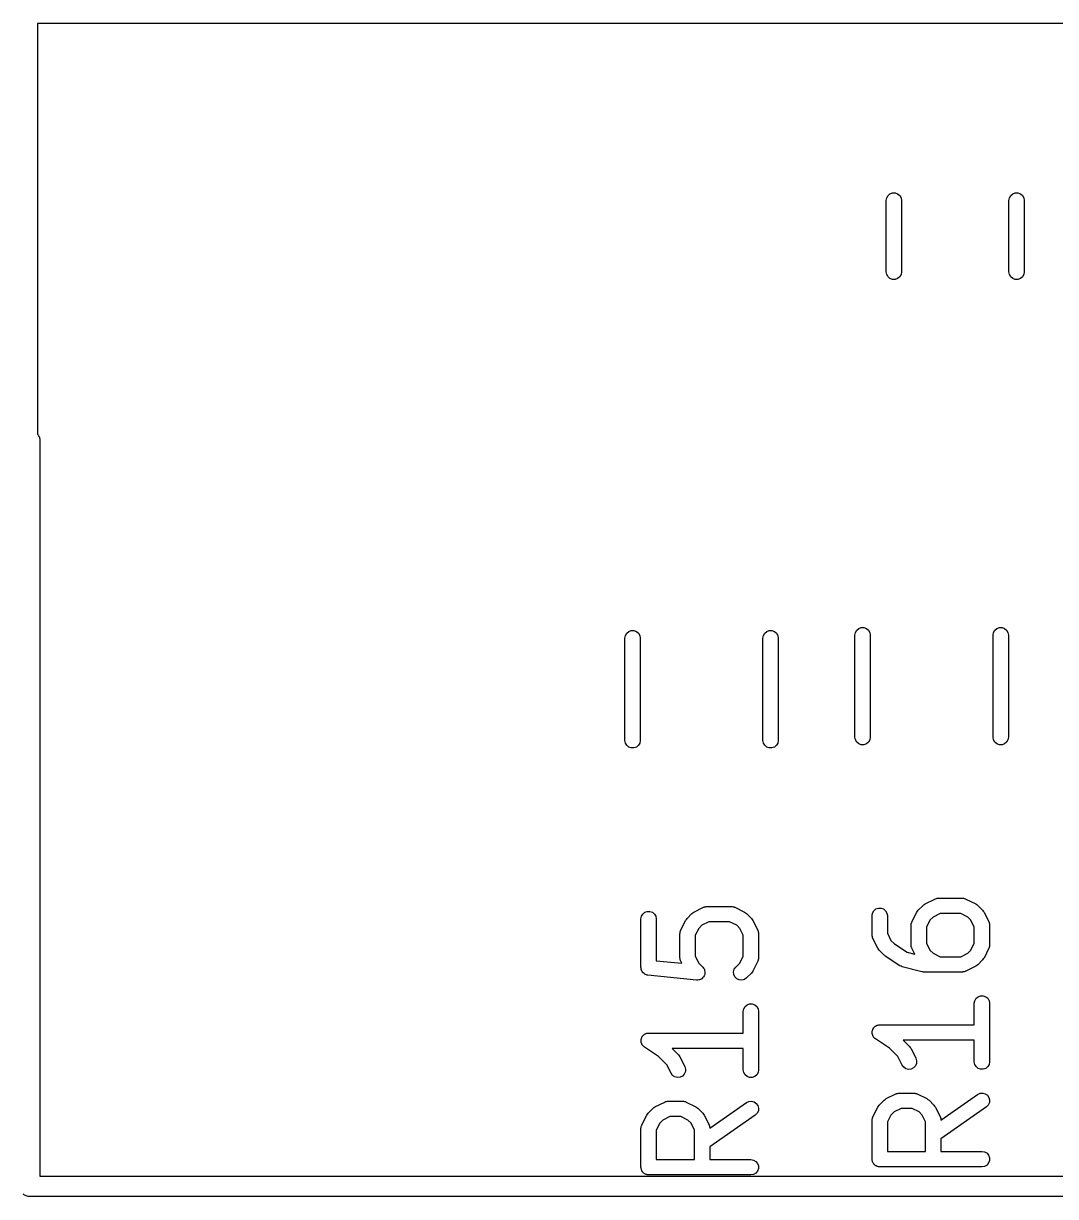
# Model space of a CAD drawing. Extents: x 76 to 227, y -129 to -83.
# Drawn here: x 108.79 to 118.88, y -119.74 to -108.27 of the extents above; entities that cross this region are included whole.
import ezdxf

# ---------------------------------------------------------------- set-up
doc = ezdxf.new("R2010")
doc.units = 0
doc.header["$MEASUREMENT"] = 0
doc.layers.add('BLACK', color=7, linetype='CONTINUOUS')

msp = doc.modelspace()

# ---------------------------------------------------------------- linework, layer by layer
at = {"layer": 'Black'}
for p, q in [((134.59, -108.27), (108.927, -108.27)), ((108.927, -108.27), (108.927, -112.286)), ((117.225, -110), (117.23, -109.974)), ((117.23, -109.974), (117.243, -109.952)), ((117.243, -109.952), (117.262, -109.935)), ((117.262, -109.935), (117.287, -109.926)), ((117.287, -109.926), (117.313, -109.926)), ((117.313, -109.926), (117.337, -109.935)), ((117.337, -109.935), (117.357, -109.952)), ((117.357, -109.952), (117.37, -109.974)), ((117.37, -109.974), (117.375, -110)), ((118.425, -110), (118.43, -109.974)), ((118.43, -109.974), (118.443, -109.952)), ((118.443, -109.952), (118.462, -109.935)), ((118.462, -109.935), (118.487, -109.926)), ((118.487, -109.926), (118.513, -109.926)), ((118.513, -109.926), (118.537, -109.935)), ((118.537, -109.935), (118.557, -109.952)), ((118.557, -109.952), (118.57, -109.974)), ((118.57, -109.974), (118.575, -110)), ((117.225, -110.7), (117.225, -110)), ((117.375, -110), (117.375, -110.7)), ((118.425, -110.7), (118.425, -110)), ((118.575, -110), (118.575, -110.7)), ((117.23, -110.726), (117.225, -110.7)), ((117.243, -110.748), (117.23, -110.726)), ((117.262, -110.765), (117.243, -110.748)), ((117.287, -110.774), (117.262, -110.765)), ((117.313, -110.774), (117.287, -110.774)), ((117.337, -110.765), (117.313, -110.774)), ((117.357, -110.748), (117.337, -110.765)), ((117.37, -110.726), (117.357, -110.748)), ((117.375, -110.7), (117.37, -110.726)), ((118.43, -110.726), (118.425, -110.7)), ((118.443, -110.748), (118.43, -110.726)), ((118.462, -110.765), (118.443, -110.748)), ((118.487, -110.774), (118.462, -110.765)), ((118.513, -110.774), (118.487, -110.774)), ((118.537, -110.765), (118.513, -110.774)), ((118.557, -110.748), (118.537, -110.765)), ((118.57, -110.726), (118.557, -110.748)), ((118.575, -110.7), (118.57, -110.726)), ((108.927, -112.286), (108.927, -112.286)), ((108.927, -112.286), (108.931, -112.293)), ((108.931, -112.293), (108.937, -112.3)), ((108.937, -112.3), (108.94, -112.308)), ((108.94, -112.308), (108.944, -112.316)), ((108.944, -112.316), (108.945, -112.324)), ((108.945, -112.324), (108.948, -112.333)), ((108.948, -112.333), (108.948, -112.341)), ((108.948, -112.341), (108.95, -112.35)), ((108.95, -112.35), (108.95, -119.54)), ((114.675, -114.254), (114.688, -114.232)), ((114.688, -114.232), (114.707, -114.215)), ((114.707, -114.215), (114.732, -114.206)), ((114.732, -114.206), (114.758, -114.206)), ((114.758, -114.206), (114.782, -114.215)), ((114.782, -114.215), (114.802, -114.232)), ((114.802, -114.232), (114.815, -114.254)), ((116.025, -114.254), (116.038, -114.232)), ((116.038, -114.232), (116.057, -114.215)), ((116.057, -114.215), (116.082, -114.206)), ((116.082, -114.206), (116.108, -114.206)), ((116.108, -114.206), (116.132, -114.215)), ((116.132, -114.215), (116.152, -114.232)), ((116.152, -114.232), (116.165, -114.254)), ((116.92, -114.25), (116.925, -114.224)), ((116.925, -114.224), (116.938, -114.202)), ((116.938, -114.202), (116.957, -114.185)), ((116.957, -114.185), (116.982, -114.176)), ((116.982, -114.176), (117.008, -114.176)), ((117.008, -114.176), (117.032, -114.185)), ((117.032, -114.185), (117.052, -114.202)), ((117.052, -114.202), (117.065, -114.224)), ((117.065, -114.224), (117.07, -114.25)), ((118.27, -114.25), (118.275, -114.224)), ((118.275, -114.224), (118.288, -114.202)), ((118.288, -114.202), (118.307, -114.185)), ((118.307, -114.185), (118.332, -114.176)), ((118.332, -114.176), (118.358, -114.176)), ((118.358, -114.176), (118.382, -114.185)), ((118.382, -114.185), (118.402, -114.202)), ((118.402, -114.202), (118.415, -114.224)), ((118.415, -114.224), (118.42, -114.25)), ((114.67, -114.28), (114.675, -114.254)), ((114.67, -115.28), (114.67, -114.28)), ((114.815, -114.254), (114.82, -114.28)), ((114.82, -114.28), (114.82, -115.28)), ((116.02, -114.28), (116.025, -114.254)), ((116.02, -115.28), (116.02, -114.28)), ((116.165, -114.254), (116.17, -114.28)), ((116.17, -114.28), (116.17, -115.28)), ((116.92, -115.25), (116.92, -114.25)), ((117.07, -114.25), (117.07, -115.25)), ((118.27, -115.25), (118.27, -114.25)), ((118.42, -114.25), (118.42, -115.25)), ((116.925, -115.276), (116.92, -115.25)), ((117.07, -115.25), (117.065, -115.276)), ((118.275, -115.276), (118.27, -115.25)), ((118.42, -115.25), (118.415, -115.276)), ((114.675, -115.306), (114.67, -115.28)), ((114.688, -115.328), (114.675, -115.306)), ((114.707, -115.345), (114.688, -115.328)), ((114.732, -115.354), (114.707, -115.345)), ((114.758, -115.354), (114.732, -115.354)), ((114.782, -115.345), (114.758, -115.354)), ((114.802, -115.328), (114.782, -115.345)), ((114.815, -115.306), (114.802, -115.328)), ((114.82, -115.28), (114.815, -115.306)), ((116.025, -115.306), (116.02, -115.28)), ((116.038, -115.328), (116.025, -115.306)), ((116.057, -115.345), (116.038, -115.328)), ((116.082, -115.354), (116.057, -115.345)), ((116.108, -115.354), (116.082, -115.354)), ((116.132, -115.345), (116.108, -115.354)), ((116.152, -115.328), (116.132, -115.345)), ((116.165, -115.306), (116.152, -115.328)), ((116.17, -115.28), (116.165, -115.306)), ((116.938, -115.298), (116.925, -115.276)), ((116.957, -115.315), (116.938, -115.298)), ((116.982, -115.324), (116.957, -115.315)), ((117.008, -115.324), (116.982, -115.324)), ((117.032, -115.315), (117.008, -115.324)), ((117.052, -115.298), (117.032, -115.315)), ((117.065, -115.276), (117.052, -115.298)), ((118.288, -115.298), (118.275, -115.276)), ((118.307, -115.315), (118.288, -115.298)), ((118.332, -115.324), (118.307, -115.315)), ((118.358, -115.324), (118.332, -115.324)), ((118.382, -115.315), (118.358, -115.324)), ((118.402, -115.298), (118.382, -115.315)), ((118.415, -115.276), (118.402, -115.298)), ((117.595, -116.886), (117.605, -116.879)), ((117.605, -116.879), (117.7, -116.831)), ((117.7, -116.831), (117.704, -116.83)), ((117.704, -116.83), (117.708, -116.828)), ((117.708, -116.828), (117.717, -116.826)), ((117.717, -116.826), (117.725, -116.824)), ((117.725, -116.824), (117.73, -116.824)), ((117.73, -116.824), (117.734, -116.823)), ((117.734, -116.823), (117.972, -116.823)), ((117.972, -116.823), (117.976, -116.824)), ((117.976, -116.824), (117.98, -116.824)), ((117.98, -116.824), (117.989, -116.826)), ((117.989, -116.826), (117.998, -116.828)), ((117.998, -116.828), (118.001, -116.83)), ((118.001, -116.83), (118.005, -116.831)), ((118.005, -116.831), (118.101, -116.879)), ((118.101, -116.879), (118.11, -116.886)), ((114.832, -117), (114.845, -116.978)), ((114.845, -116.978), (114.865, -116.961)), ((114.865, -116.961), (114.889, -116.952)), ((114.889, -116.952), (114.915, -116.952)), ((114.915, -116.952), (114.94, -116.961)), ((114.94, -116.961), (114.96, -116.978)), ((114.96, -116.978), (114.973, -117)), ((115.278, -117.02), (115.326, -116.973)), ((115.326, -116.973), (115.335, -116.966)), ((115.335, -116.966), (115.345, -116.959)), ((115.345, -116.959), (115.44, -116.911)), ((115.44, -116.911), (115.444, -116.91)), ((115.444, -116.91), (115.448, -116.908)), ((115.448, -116.908), (115.457, -116.906)), ((115.457, -116.906), (115.465, -116.904)), ((115.465, -116.904), (115.47, -116.904)), ((115.47, -116.904), (115.474, -116.903)), ((115.474, -116.903), (115.712, -116.903)), ((115.712, -116.903), (115.716, -116.904)), ((115.716, -116.904), (115.72, -116.904)), ((115.72, -116.904), (115.729, -116.906)), ((115.729, -116.906), (115.738, -116.908)), ((115.738, -116.908), (115.741, -116.91)), ((115.741, -116.91), (115.745, -116.911)), ((115.745, -116.911), (115.841, -116.959)), ((115.841, -116.959), (115.85, -116.966)), ((115.85, -116.966), (115.86, -116.973)), ((115.86, -116.973), (115.908, -117.02)), ((117.087, -116.993), (117.092, -116.968)), ((117.087, -117.184), (117.087, -116.993)), ((117.092, -116.968), (117.105, -116.945)), ((117.105, -116.945), (117.125, -116.928)), ((117.125, -116.928), (117.149, -116.919)), ((117.149, -116.919), (117.175, -116.919)), ((117.175, -116.919), (117.2, -116.928)), ((117.2, -116.928), (117.22, -116.945)), ((117.22, -116.945), (117.233, -116.968)), ((117.233, -116.968), (117.237, -116.993)), ((117.237, -116.993), (117.237, -117.166)), ((117.476, -117.055), (117.524, -116.96)), ((117.524, -116.96), (117.531, -116.95)), ((117.531, -116.95), (117.538, -116.94)), ((117.538, -116.94), (117.586, -116.893)), ((117.586, -116.893), (117.595, -116.886)), ((117.752, -116.973), (117.683, -117.007)), ((117.954, -116.973), (117.752, -116.973)), ((118.023, -117.007), (117.954, -116.973)), ((118.11, -116.886), (118.12, -116.893)), ((118.12, -116.893), (118.168, -116.94)), ((118.168, -116.94), (118.175, -116.95)), ((118.175, -116.95), (118.182, -116.96)), ((118.182, -116.96), (118.229, -117.055)), ((114.827, -117.026), (114.832, -117)), ((114.827, -117.502), (114.827, -117.026)), ((114.973, -117), (114.977, -117.026)), ((114.977, -117.026), (114.977, -117.434)), ((115.216, -117.135), (115.264, -117.04)), ((115.264, -117.04), (115.271, -117.03)), ((115.271, -117.03), (115.278, -117.02)), ((115.423, -117.087), (115.393, -117.118)), ((115.492, -117.053), (115.423, -117.087)), ((115.694, -117.053), (115.492, -117.053)), ((115.763, -117.087), (115.694, -117.053)), ((115.793, -117.118), (115.763, -117.087)), ((115.908, -117.02), (115.915, -117.03)), ((115.915, -117.03), (115.922, -117.04)), ((115.922, -117.04), (115.969, -117.135)), ((117.468, -117.089), (117.469, -117.084)), ((117.468, -117.279), (117.468, -117.089)), ((117.469, -117.08), (117.471, -117.072)), ((117.469, -117.084), (117.469, -117.08)), ((117.471, -117.072), (117.473, -117.063)), ((117.473, -117.063), (117.475, -117.059)), ((117.475, -117.059), (117.476, -117.055)), ((117.653, -117.038), (117.618, -117.106)), ((117.618, -117.106), (117.618, -117.261)), ((117.683, -117.007), (117.653, -117.038)), ((118.053, -117.038), (118.023, -117.007)), ((118.087, -117.106), (118.053, -117.038)), ((118.087, -117.261), (118.087, -117.106)), ((118.229, -117.055), (118.231, -117.059)), ((118.231, -117.059), (118.233, -117.063)), ((118.233, -117.063), (118.234, -117.072)), ((118.234, -117.072), (118.237, -117.08)), ((118.237, -117.08), (118.237, -117.084)), ((118.237, -117.084), (118.237, -117.089)), ((118.237, -117.089), (118.237, -117.279)), ((115.208, -117.169), (115.209, -117.164)), ((115.208, -117.407), (115.208, -117.169)), ((115.209, -117.16), (115.211, -117.152)), ((115.209, -117.164), (115.209, -117.16)), ((115.211, -117.152), (115.213, -117.143)), ((115.213, -117.143), (115.215, -117.139)), ((115.215, -117.139), (115.216, -117.135)), ((115.393, -117.118), (115.358, -117.186)), ((115.358, -117.186), (115.358, -117.389)), ((115.827, -117.186), (115.793, -117.118)), ((115.827, -117.389), (115.827, -117.186)), ((115.969, -117.135), (115.971, -117.139)), ((115.971, -117.139), (115.973, -117.143)), ((115.973, -117.143), (115.974, -117.152)), ((115.974, -117.152), (115.977, -117.16)), ((115.977, -117.16), (115.977, -117.164)), ((115.977, -117.164), (115.977, -117.169)), ((115.977, -117.169), (115.977, -117.407)), ((117.088, -117.188), (117.087, -117.184)), ((117.088, -117.192), (117.088, -117.188)), ((117.09, -117.201), (117.088, -117.192)), ((117.092, -117.209), (117.09, -117.201)), ((117.094, -117.213), (117.092, -117.209)), ((117.095, -117.217), (117.094, -117.213)), ((117.143, -117.313), (117.095, -117.217)), ((117.237, -117.166), (117.272, -117.235)), ((117.15, -117.322), (117.143, -117.313)), ((117.157, -117.332), (117.15, -117.322)), ((117.205, -117.38), (117.157, -117.332)), ((117.272, -117.235), (117.305, -117.268)), ((117.305, -117.268), (117.431, -117.352)), ((117.469, -117.283), (117.468, -117.279)), ((117.469, -117.288), (117.469, -117.283)), ((117.471, -117.296), (117.469, -117.288)), ((117.473, -117.305), (117.471, -117.296)), ((117.475, -117.308), (117.473, -117.305)), ((117.476, -117.313), (117.475, -117.308)), ((117.505, -117.371), (117.476, -117.313)), ((117.618, -117.261), (117.653, -117.33)), ((117.653, -117.33), (117.683, -117.36)), ((118.023, -117.36), (118.053, -117.33)), ((118.053, -117.33), (118.087, -117.261)), ((118.229, -117.313), (118.182, -117.408)), ((118.231, -117.308), (118.229, -117.313)), ((118.233, -117.305), (118.231, -117.308)), ((118.234, -117.296), (118.233, -117.305)), ((118.237, -117.288), (118.234, -117.296)), ((118.237, -117.279), (118.237, -117.283)), ((118.237, -117.283), (118.237, -117.288)), ((114.977, -117.434), (115.226, -117.459)), ((115.209, -117.411), (115.208, -117.407)), ((115.209, -117.415), (115.209, -117.411)), ((115.211, -117.424), (115.209, -117.415)), ((115.213, -117.432), (115.211, -117.424)), ((115.215, -117.436), (115.213, -117.432)), ((115.216, -117.44), (115.215, -117.436)), ((115.226, -117.459), (115.216, -117.44)), ((115.358, -117.389), (115.393, -117.457)), ((115.793, -117.457), (115.827, -117.389)), ((115.969, -117.44), (115.922, -117.535)), ((115.971, -117.436), (115.969, -117.44)), ((115.973, -117.432), (115.971, -117.436)), ((115.974, -117.424), (115.973, -117.432)), ((115.977, -117.415), (115.974, -117.424)), ((115.977, -117.407), (115.977, -117.411)), ((115.977, -117.411), (115.977, -117.415)), ((117.211, -117.384), (117.205, -117.38)), ((117.216, -117.389), (117.211, -117.384)), ((117.359, -117.484), (117.216, -117.389)), ((117.431, -117.352), (117.505, -117.371)), ((117.683, -117.36), (117.752, -117.395)), ((117.752, -117.395), (117.954, -117.395)), ((117.954, -117.395), (118.023, -117.36)), ((118.168, -117.427), (118.12, -117.475)), ((118.175, -117.417), (118.168, -117.427)), ((118.182, -117.408), (118.175, -117.417)), ((114.828, -117.505), (114.827, -117.502)), ((114.828, -117.508), (114.828, -117.505)), ((114.83, -117.517), (114.828, -117.508)), ((114.832, -117.528), (114.83, -117.517)), ((114.833, -117.53), (114.832, -117.528)), ((114.834, -117.533), (114.833, -117.53)), ((114.84, -117.541), (114.834, -117.533)), ((114.845, -117.55), (114.84, -117.541)), ((114.847, -117.552), (114.845, -117.55)), ((114.849, -117.554), (114.847, -117.552)), ((114.857, -117.56), (114.849, -117.554)), ((114.865, -117.567), (114.857, -117.56)), ((114.868, -117.568), (114.865, -117.567)), ((115.393, -117.457), (115.432, -117.496)), ((115.432, -117.496), (115.432, -117.497)), ((115.432, -117.497), (115.432, -117.497)), ((115.432, -117.497), (115.439, -117.508)), ((115.439, -117.508), (115.447, -117.518)), ((115.447, -117.518), (115.447, -117.518)), ((115.447, -117.518), (115.447, -117.519)), ((115.447, -117.519), (115.45, -117.531)), ((115.45, -117.531), (115.453, -117.543)), ((115.452, -117.556), (115.451, -117.569)), ((115.453, -117.544), (115.452, -117.556)), ((115.453, -117.543), (115.453, -117.543)), ((115.453, -117.543), (115.453, -117.544)), ((115.732, -117.543), (115.739, -117.518)), ((115.735, -117.569), (115.732, -117.543)), ((115.739, -117.518), (115.754, -117.496)), ((115.754, -117.496), (115.793, -117.457)), ((115.908, -117.555), (115.86, -117.603)), ((115.915, -117.545), (115.908, -117.555)), ((115.922, -117.535), (115.915, -117.545)), ((117.371, -117.489), (117.359, -117.484)), ((117.382, -117.495), (117.371, -117.489)), ((117.573, -117.542), (117.382, -117.495)), ((117.582, -117.543), (117.573, -117.542)), ((117.591, -117.545), (117.582, -117.543)), ((117.972, -117.545), (117.591, -117.545)), ((117.976, -117.544), (117.972, -117.545)), ((117.98, -117.544), (117.976, -117.544)), ((117.989, -117.542), (117.98, -117.544)), ((117.998, -117.54), (117.989, -117.542)), ((118.001, -117.538), (117.998, -117.54)), ((118.005, -117.537), (118.001, -117.538)), ((118.101, -117.489), (118.005, -117.537)), ((118.11, -117.482), (118.101, -117.489)), ((118.12, -117.475), (118.11, -117.482)), ((114.87, -117.569), (114.868, -117.568)), ((114.88, -117.572), (114.87, -117.569)), ((114.889, -117.576), (114.88, -117.572)), ((114.892, -117.576), (114.889, -117.576)), ((114.895, -117.577), (114.892, -117.576)), ((115.371, -117.624), (114.895, -117.577)), ((115.372, -117.624), (115.371, -117.624)), ((115.384, -117.623), (115.372, -117.624)), ((115.372, -117.624), (115.372, -117.624)), ((115.397, -117.622), (115.384, -117.623)), ((115.398, -117.622), (115.397, -117.622)), ((115.409, -117.617), (115.398, -117.622)), ((115.398, -117.622), (115.398, -117.622)), ((115.421, -117.611), (115.409, -117.617)), ((115.422, -117.611), (115.421, -117.611)), ((115.421, -117.611), (115.421, -117.611)), ((115.43, -117.602), (115.422, -117.611)), ((115.439, -117.593), (115.43, -117.602)), ((115.44, -117.593), (115.439, -117.593)), ((115.445, -117.581), (115.44, -117.593)), ((115.44, -117.593), (115.44, -117.593)), ((115.451, -117.57), (115.445, -117.581)), ((115.451, -117.569), (115.451, -117.569)), ((115.451, -117.569), (115.451, -117.57)), ((115.746, -117.593), (115.735, -117.569)), ((115.764, -117.611), (115.746, -117.593)), ((115.788, -117.622), (115.764, -117.611)), ((115.814, -117.624), (115.788, -117.622)), ((115.839, -117.617), (115.814, -117.624)), ((115.86, -117.603), (115.839, -117.617)), ((118.105, -117.802), (118.125, -117.786)), ((118.125, -117.786), (118.149, -117.777)), ((118.149, -117.777), (118.175, -117.777)), ((118.175, -117.777), (118.2, -117.786)), ((118.2, -117.786), (118.22, -117.802)), ((115.827, -117.93), (115.832, -117.905)), ((115.832, -117.905), (115.845, -117.882)), ((115.845, -117.882), (115.865, -117.866)), ((115.865, -117.866), (115.889, -117.857)), ((115.889, -117.857), (115.915, -117.857)), ((115.915, -117.857), (115.94, -117.866)), ((115.94, -117.866), (115.96, -117.882)), ((115.96, -117.882), (115.973, -117.905)), ((115.973, -117.905), (115.977, -117.93)), ((118.087, -117.85), (118.092, -117.825)), ((118.087, -118.061), (118.087, -117.85)), ((118.092, -117.825), (118.105, -117.802)), ((118.22, -117.802), (118.233, -117.825)), ((118.233, -117.825), (118.237, -117.85)), ((118.237, -117.85), (118.237, -118.422)), ((115.827, -118.141), (115.827, -117.93)), ((115.977, -117.93), (115.977, -118.502)), ((117.088, -118.131), (117.089, -118.127)), ((117.089, -118.14), (117.088, -118.131)), ((117.089, -118.123), (117.092, -118.115)), ((117.089, -118.127), (117.089, -118.123)), ((117.089, -118.149), (117.089, -118.14)), ((117.092, -118.115), (117.094, -118.106)), ((117.094, -118.106), (117.096, -118.103)), ((117.096, -118.103), (117.097, -118.099)), ((117.097, -118.099), (117.103, -118.092)), ((117.103, -118.092), (117.108, -118.084)), ((117.108, -118.084), (117.112, -118.082)), ((117.112, -118.082), (117.114, -118.079)), ((117.114, -118.079), (117.122, -118.074)), ((117.122, -118.074), (117.129, -118.069)), ((117.129, -118.069), (117.133, -118.068)), ((117.133, -118.068), (117.137, -118.066)), ((117.137, -118.066), (117.146, -118.064)), ((117.146, -118.064), (117.154, -118.062)), ((117.154, -118.062), (117.158, -118.062)), ((117.158, -118.062), (117.162, -118.061)), ((117.162, -118.061), (118.087, -118.061)), ((114.828, -118.211), (114.829, -118.207)), ((114.829, -118.22), (114.828, -118.211)), ((114.829, -118.203), (114.832, -118.195)), ((114.829, -118.207), (114.829, -118.203)), ((114.829, -118.229), (114.829, -118.22)), ((114.83, -118.233), (114.829, -118.229)), ((114.83, -118.237), (114.83, -118.233)), ((114.834, -118.245), (114.83, -118.237)), ((114.832, -118.195), (114.834, -118.186)), ((114.834, -118.186), (114.836, -118.183)), ((114.837, -118.254), (114.834, -118.245)), ((114.836, -118.183), (114.837, -118.179)), ((114.837, -118.179), (114.843, -118.172)), ((114.84, -118.257), (114.837, -118.254)), ((114.843, -118.172), (114.848, -118.164)), ((114.848, -118.164), (114.852, -118.162)), ((114.852, -118.162), (114.854, -118.159)), ((114.854, -118.159), (114.862, -118.154)), ((114.862, -118.154), (114.869, -118.149)), ((114.869, -118.149), (114.873, -118.148)), ((114.873, -118.148), (114.877, -118.146)), ((114.877, -118.146), (114.886, -118.144)), ((114.886, -118.144), (114.894, -118.142)), ((114.894, -118.142), (114.898, -118.142)), ((114.898, -118.142), (114.902, -118.141)), ((114.902, -118.141), (115.827, -118.141)), ((117.09, -118.153), (117.089, -118.149)), ((117.09, -118.157), (117.09, -118.153)), ((117.094, -118.165), (117.09, -118.157)), ((117.097, -118.174), (117.094, -118.165)), ((117.1, -118.177), (117.097, -118.174)), ((117.102, -118.181), (117.1, -118.177)), ((117.108, -118.187), (117.102, -118.181)), ((117.114, -118.194), (117.108, -118.187)), ((117.118, -118.196), (117.114, -118.194)), ((117.121, -118.199), (117.118, -118.196)), ((117.257, -118.29), (117.121, -118.199)), ((118.087, -118.211), (117.391, -118.211)), ((117.391, -118.211), (117.454, -118.274)), ((118.087, -118.422), (118.087, -118.211)), ((114.842, -118.261), (114.84, -118.257)), ((114.848, -118.267), (114.842, -118.261)), ((114.854, -118.274), (114.848, -118.267)), ((114.858, -118.276), (114.854, -118.274)), ((114.861, -118.279), (114.858, -118.276)), ((114.997, -118.37), (114.861, -118.279)), ((115.079, -118.451), (114.997, -118.37)), ((115.827, -118.291), (115.131, -118.291)), ((115.131, -118.291), (115.194, -118.354)), ((115.194, -118.354), (115.2, -118.363)), ((115.2, -118.363), (115.208, -118.373)), ((115.827, -118.502), (115.827, -118.291)), ((117.339, -118.371), (117.257, -118.29)), ((117.454, -118.274), (117.46, -118.283)), ((117.46, -118.283), (117.468, -118.293)), ((117.468, -118.293), (117.515, -118.388)), ((115.121, -118.535), (115.079, -118.451)), ((115.208, -118.373), (115.255, -118.468)), ((115.255, -118.468), (115.263, -118.493)), ((117.381, -118.455), (117.339, -118.371)), ((117.397, -118.476), (117.381, -118.455)), ((117.418, -118.491), (117.397, -118.476)), ((117.493, -118.482), (117.469, -118.494)), ((117.511, -118.463), (117.493, -118.482)), ((117.521, -118.439), (117.511, -118.463)), ((117.515, -118.388), (117.523, -118.413)), ((117.523, -118.413), (117.521, -118.439)), ((118.092, -118.448), (118.087, -118.422)), ((118.105, -118.47), (118.092, -118.448)), ((118.125, -118.487), (118.105, -118.47)), ((118.22, -118.47), (118.2, -118.487)), ((118.233, -118.448), (118.22, -118.47)), ((118.237, -118.422), (118.233, -118.448)), ((115.137, -118.556), (115.121, -118.535)), ((115.158, -118.571), (115.137, -118.556)), ((115.184, -118.577), (115.158, -118.571)), ((115.209, -118.574), (115.184, -118.577)), ((115.233, -118.562), (115.209, -118.574)), ((115.251, -118.543), (115.233, -118.562)), ((115.261, -118.519), (115.251, -118.543)), ((115.263, -118.493), (115.261, -118.519)), ((115.832, -118.528), (115.827, -118.502)), ((115.845, -118.55), (115.832, -118.528)), ((115.865, -118.567), (115.845, -118.55)), ((115.889, -118.576), (115.865, -118.567)), ((115.915, -118.576), (115.889, -118.576)), ((115.94, -118.567), (115.915, -118.576)), ((115.96, -118.55), (115.94, -118.567)), ((115.973, -118.528), (115.96, -118.55)), ((115.977, -118.502), (115.973, -118.528)), ((117.444, -118.497), (117.418, -118.491)), ((117.469, -118.494), (117.444, -118.497)), ((118.149, -118.496), (118.125, -118.487)), ((118.175, -118.496), (118.149, -118.496)), ((118.2, -118.487), (118.175, -118.496)), ((114.964, -118.863), (115.059, -118.816)), ((115.059, -118.816), (115.063, -118.815)), ((115.063, -118.815), (115.067, -118.812)), ((115.067, -118.812), (115.076, -118.811)), ((115.076, -118.811), (115.084, -118.808)), ((115.084, -118.808), (115.089, -118.809)), ((115.089, -118.809), (115.093, -118.808)), ((115.093, -118.808), (115.236, -118.808)), ((115.236, -118.808), (115.24, -118.809)), ((115.24, -118.809), (115.244, -118.808)), ((115.244, -118.808), (115.253, -118.811)), ((115.253, -118.811), (115.261, -118.812)), ((115.261, -118.812), (115.265, -118.815)), ((115.265, -118.815), (115.269, -118.816)), ((115.269, -118.816), (115.364, -118.863)), ((115.501, -119.072), (115.859, -118.821)), ((115.859, -118.821), (115.883, -118.81)), ((115.883, -118.81), (115.909, -118.808)), ((115.909, -118.808), (115.934, -118.815)), ((115.934, -118.815), (115.955, -118.83)), ((117.157, -118.845), (117.205, -118.797)), ((117.205, -118.797), (117.214, -118.791)), ((117.214, -118.791), (117.224, -118.783)), ((117.224, -118.783), (117.319, -118.736)), ((117.319, -118.736), (117.323, -118.735)), ((117.323, -118.735), (117.327, -118.732)), ((117.327, -118.732), (117.336, -118.731)), ((117.336, -118.731), (117.344, -118.728)), ((117.344, -118.728), (117.349, -118.729)), ((117.349, -118.729), (117.353, -118.728)), ((117.353, -118.728), (117.496, -118.728)), ((117.496, -118.728), (117.5, -118.729)), ((117.5, -118.729), (117.504, -118.728)), ((117.504, -118.728), (117.513, -118.731)), ((117.513, -118.731), (117.521, -118.732)), ((117.521, -118.732), (117.525, -118.735)), ((117.525, -118.735), (117.529, -118.736)), ((117.529, -118.736), (117.624, -118.783)), ((117.624, -118.783), (117.634, -118.791)), ((117.634, -118.791), (117.644, -118.797)), ((117.644, -118.797), (117.692, -118.845)), ((117.761, -118.992), (118.119, -118.741)), ((118.119, -118.741), (118.143, -118.73)), ((118.143, -118.73), (118.169, -118.728)), ((118.169, -118.728), (118.194, -118.735)), ((118.194, -118.735), (118.215, -118.75)), ((118.215, -118.75), (118.23, -118.771)), ((118.235, -118.822), (118.224, -118.846)), ((118.23, -118.771), (118.237, -118.796)), ((118.237, -118.796), (118.235, -118.822)), ((114.883, -118.945), (114.89, -118.935)), ((114.89, -118.935), (114.897, -118.925)), ((114.897, -118.925), (114.945, -118.877)), ((114.945, -118.877), (114.954, -118.871)), ((114.954, -118.871), (114.964, -118.863)), ((115.364, -118.863), (115.374, -118.871)), ((115.374, -118.871), (115.384, -118.877)), ((115.384, -118.877), (115.432, -118.925)), ((115.432, -118.925), (115.438, -118.935)), ((115.438, -118.935), (115.446, -118.945)), ((115.964, -118.926), (115.945, -118.944)), ((115.955, -118.83), (115.97, -118.851)), ((115.975, -118.902), (115.964, -118.926)), ((115.97, -118.851), (115.977, -118.876)), ((115.977, -118.876), (115.975, -118.902)), ((117.095, -118.96), (117.143, -118.865)), ((117.143, -118.865), (117.15, -118.855)), ((117.15, -118.855), (117.157, -118.845)), ((117.272, -118.943), (117.237, -119.011)), ((117.302, -118.912), (117.272, -118.943)), ((117.371, -118.878), (117.302, -118.912)), ((117.478, -118.878), (117.371, -118.878)), ((117.547, -118.912), (117.478, -118.878)), ((117.577, -118.943), (117.547, -118.912)), ((117.611, -119.011), (117.577, -118.943)), ((117.692, -118.845), (117.698, -118.855)), ((117.698, -118.855), (117.706, -118.865)), ((117.706, -118.865), (117.753, -118.96)), ((118.205, -118.864), (117.761, -119.175)), ((118.224, -118.846), (118.205, -118.864)), ((114.828, -119.065), (114.83, -119.056)), ((114.83, -119.056), (114.832, -119.048)), ((114.832, -119.048), (114.834, -119.044)), ((114.834, -119.044), (114.835, -119.04)), ((114.835, -119.04), (114.883, -118.945)), ((115.012, -119.023), (114.977, -119.091)), ((115.042, -118.992), (115.012, -119.023)), ((115.111, -118.958), (115.042, -118.992)), ((115.218, -118.958), (115.111, -118.958)), ((115.287, -118.992), (115.218, -118.958)), ((115.317, -119.023), (115.287, -118.992)), ((115.351, -119.091), (115.317, -119.023)), ((115.446, -118.945), (115.493, -119.04)), ((115.493, -119.04), (115.495, -119.044)), ((115.495, -119.044), (115.497, -119.048)), ((115.497, -119.048), (115.498, -119.056)), ((115.498, -119.056), (115.501, -119.065)), ((115.945, -118.944), (115.501, -119.255)), ((117.087, -118.993), (117.088, -118.989)), ((117.087, -119.374), (117.087, -118.993)), ((117.088, -118.985), (117.09, -118.976)), ((117.088, -118.989), (117.088, -118.985)), ((117.09, -118.976), (117.092, -118.968)), ((117.092, -118.968), (117.094, -118.964)), ((117.094, -118.964), (117.095, -118.96)), ((117.237, -119.011), (117.237, -119.299)), ((117.611, -119.299), (117.611, -119.011)), ((117.753, -118.96), (117.755, -118.964)), ((117.755, -118.964), (117.757, -118.968)), ((117.757, -118.968), (117.758, -118.976)), ((117.758, -118.976), (117.761, -118.985)), ((117.761, -118.985), (117.76, -118.989)), ((117.76, -118.989), (117.761, -118.992)), ((114.827, -119.073), (114.828, -119.069)), ((114.827, -119.454), (114.827, -119.073)), ((114.828, -119.069), (114.828, -119.065)), ((114.977, -119.091), (114.977, -119.379)), ((115.351, -119.379), (115.351, -119.091)), ((115.501, -119.065), (115.5, -119.069)), ((115.5, -119.069), (115.501, -119.072)), ((115.501, -119.255), (115.501, -119.379)), ((117.761, -119.175), (117.761, -119.299)), ((114.977, -119.379), (115.351, -119.379)), ((115.501, -119.379), (115.902, -119.379)), ((115.902, -119.379), (115.928, -119.384)), ((115.928, -119.384), (115.951, -119.397)), ((115.951, -119.397), (115.967, -119.417)), ((117.089, -119.381), (117.087, -119.374)), ((117.089, -119.387), (117.089, -119.381)), ((117.091, -119.393), (117.089, -119.387)), ((117.092, -119.4), (117.091, -119.393)), ((117.095, -119.406), (117.092, -119.4)), ((117.237, -119.299), (117.611, -119.299)), ((117.761, -119.299), (118.162, -119.299)), ((118.162, -119.299), (118.188, -119.304)), ((118.188, -119.304), (118.211, -119.317)), ((118.211, -119.317), (118.227, -119.337)), ((118.227, -119.337), (118.236, -119.361)), ((118.236, -119.387), (118.227, -119.412)), ((118.236, -119.361), (118.236, -119.387)), ((114.829, -119.461), (114.827, -119.454)), ((114.829, -119.467), (114.829, -119.461)), ((114.831, -119.473), (114.829, -119.467)), ((114.832, -119.48), (114.831, -119.473)), ((114.835, -119.486), (114.832, -119.48)), ((114.837, -119.492), (114.835, -119.486)), ((114.842, -119.497), (114.837, -119.492)), ((114.845, -119.502), (114.842, -119.497)), ((114.85, -119.507), (114.845, -119.502)), ((114.854, -119.512), (114.85, -119.507)), ((114.86, -119.515), (114.854, -119.512)), ((114.865, -119.519), (114.86, -119.515)), ((115.951, -119.512), (115.928, -119.525)), ((115.967, -119.492), (115.951, -119.512)), ((115.967, -119.417), (115.976, -119.441)), ((115.976, -119.467), (115.967, -119.492)), ((115.976, -119.441), (115.976, -119.467)), ((117.097, -119.412), (117.095, -119.406)), ((117.102, -119.417), (117.097, -119.412)), ((117.105, -119.422), (117.102, -119.417)), ((117.11, -119.427), (117.105, -119.422)), ((117.114, -119.432), (117.11, -119.427)), ((117.12, -119.435), (117.114, -119.432)), ((117.125, -119.439), (117.12, -119.435)), ((117.131, -119.441), (117.125, -119.439)), ((117.137, -119.445), (117.131, -119.441)), ((117.143, -119.446), (117.137, -119.445)), ((117.149, -119.448), (117.143, -119.446)), ((117.156, -119.448), (117.149, -119.448)), ((117.162, -119.449), (117.156, -119.448)), ((118.162, -119.449), (117.162, -119.449)), ((118.188, -119.445), (118.162, -119.449)), ((118.211, -119.432), (118.188, -119.445)), ((118.227, -119.412), (118.211, -119.432)), ((108.95, -119.54), (152.57, -119.54)), ((114.871, -119.521), (114.865, -119.519)), ((114.877, -119.525), (114.871, -119.521)), ((114.883, -119.526), (114.877, -119.525)), ((114.889, -119.528), (114.883, -119.526)), ((114.896, -119.528), (114.889, -119.528)), ((114.902, -119.529), (114.896, -119.528)), ((115.902, -119.529), (114.902, -119.529)), ((115.928, -119.525), (115.902, -119.529)), ((108.793, -119.721), (108.786, -119.717)), ((108.8, -119.727), (108.793, -119.721)), ((108.808, -119.73), (108.8, -119.727)), ((108.816, -119.734), (108.808, -119.73)), ((108.824, -119.735), (108.816, -119.734)), ((108.833, -119.738), (108.824, -119.735)), ((108.841, -119.738), (108.833, -119.738)), ((108.85, -119.74), (108.841, -119.738)), ((152.67, -119.74), (108.85, -119.74))]:
    msp.add_line(p, q, dxfattribs=at)

doc.saveas('drawing.dxf')
